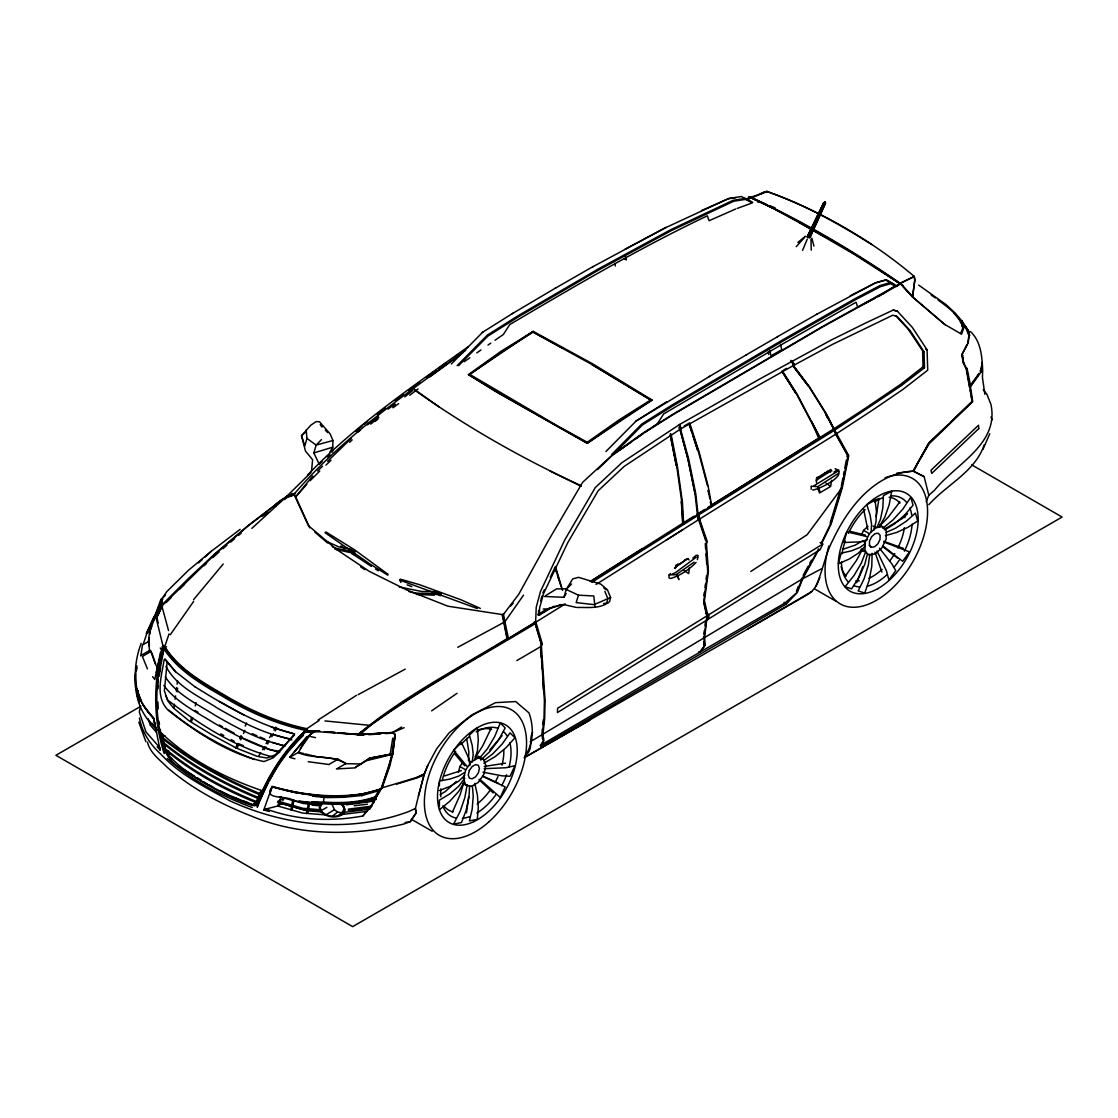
<?xml version="1.0" encoding="UTF-8"?>
<svg xmlns="http://www.w3.org/2000/svg" width="1118" height="1118" viewBox="0 0 1118 1118"><rect width="100%" height="100%" fill="white"/><g stroke="black" fill="none" stroke-linecap="round" stroke-linejoin="round"><path stroke-width="1.5" d="M811.207 489.223L811.235 486.484M669.067 575.155L669.025 577.88L670.548 578.481C679.968 575.826 689.764 569.174 696.067 562.382M160.894 599.416L162.571 599.667L160.894 599.416L153.501 619.638M831.624 480.293L830.66 486.456L819.508 492.968L817.691 487.811M872.11 553.284L871.774 566.421L869.175 580.256L864.745 593.043L858.177 590.933L864.158 578.649L868.295 565.317L869.818 554.207M864.927 550.545L865.15 542.454L869.371 533.719L875.995 527.682L882.493 526.648L886.364 530.994L886.141 539.086L881.906 547.82L875.282 553.857L868.798 554.891L862.02 548.868M869.413 545.151L869.511 541.112L871.621 536.738L874.947 533.719L878.189 533.202L880.132 535.382L880.006 539.421L877.896 543.795L874.569 546.8L871.327 547.331L869.399 545.151L871.341 547.331M818.628 549.874L802.794 578.677L797.274 592.456L786.331 604.027L540.665 746.964L543.278 741.024L542.216 735.085L543.991 719L544.396 700.651L540.735 646.609L541.545 644.108L535.019 622.796L535.634 621.846L507.306 639.23C456.787 669.836 404.618 698.247 357.914 734.624L308.065 730.962L306.849 728.684C277.012 722.424 249.076 709.902 223.055 694.222C201.324 681.519 178.475 668.508 164.723 646.637L169.042 633.906M708.225 615.082L708.085 619.288L557.449 712.529L557.575 708.323L708.225 615.082L705.598 613.558M822.736 544.047L708.896 614.648L708.756 618.869L820.151 549.665L822.736 544.047L820.109 542.523M311.531 470.888L312.621 459.764L305.466 451.071L301.511 435.713L310.972 425.036L316.184 421.626L319.469 421.71L330.076 433.854L332.982 440.492L332.493 452.021M468.498 759.988L468.861 752.037L466.667 738.327M878.86 499.117L876.149 516.754M538.694 610.4L538.471 615.04L550.14 607.675M553.997 606.194L539.267 615.179L539.645 607.773L543.641 593.379L567.846 542.51L598.158 490.76L624.249 466.346L680.443 429.074L679.227 424.91L680.443 429.074L679.059 428.278M158.015 688.744L158.183 685.46M469.616 785.675L469.029 796.813L466.178 810.201L461.51 822.527L453.601 824.134L460.127 811.416L464.822 797.665L467.198 784.598M871.146 531.595L871.579 524.328L870.097 515.021L866.785 504.665L875.087 500.179L876.456 511.597L875.995 521.938L873.703 530.212M282.938 498.949L276.258 503.939L276.132 505.769L275.433 504.889L248.336 525.726L216.012 553.368L161.858 605.956L156.157 618.142L163.382 647.434L163.927 648.678L165.184 647.825C178.824 669.626 201.603 682.553 223.237 695.186C249.132 710.81 276.929 723.276 306.639 729.481L307.785 731.731L315.066 730.809M468.624 797.134L466.472 812.87M835.09 468.666C850.155 474.857 817.16 490.257 812.646 489.964M697.73 555.604L696.193 555.325L692.839 558.078M380.469 788.931L375.634 798.084C349.333 807.895 320.726 803.842 293.559 800.809C288.57 794.842 261.486 800.726 272.233 786.709C307.212 796.17 345.518 801.48 380.469 788.931L380.078 789.881M157.4 687.332L158.169 679.576M195.161 686.871C226.297 706.352 258.537 725.149 294.523 733.953L279.193 752.26L273.085 757.864L264.03 761.568C228.603 754.007 196.922 732.653 168.65 710.671C154.438 697.129 161.649 676.418 164.108 659.816L165.101 659.285L175.61 671.834M542.23 729.439L542.482 738.746M542.761 724.604L543.292 719.754M380.078 789.839L382.174 787.701L389.707 766.403L392.739 753.728L395.297 734.177L392.795 753.225L381.364 788.735L371.442 805.449L362.819 816C330.509 821.954 297.039 820.319 266.07 808.971L263.834 809.935L272.177 786.359C301.147 794.828 331.739 798.126 361.729 793.962M162.362 737.223L162.236 738.369C191.723 762.071 225.305 780.434 260.173 794.912L260.298 793.78C225.417 779.316 191.821 760.953 162.362 737.223L164.961 735.728M149.337 645.813L149.169 637.973M149.938 634.102L150.329 630.873M167.211 661.507L164.388 690.77L167.742 700.818L173.374 707.932L188.872 720.691L212.071 734.889L236.387 748.124L257.21 756.341L266.797 758.018L275.294 754.804L294.495 735.001M174.017 707.624L174.45 704.27M175.121 699.253L175.568 695.899M176.225 690.868L176.672 687.528M177.105 684.174L177.552 680.834M394.934 734.386L391.985 753.881L369.387 758.256M177.161 691.846L177.622 688.395M321.691 804.038L320.125 807.685L321.691 811.584C327.225 816.853 336.574 818.083 342.793 813.317L343.869 808.426L343.338 806.078M703.893 595.601L704.326 592.33M704.997 587.425L705.43 584.155M706.101 579.25L706.548 575.98M378.499 790.761L374.893 797.344C354.769 804.722 332.675 803.898 311.629 802.025L323.423 802.109L324.15 796.743L344.414 797.078M392.767 738.104L390.364 752.833M703.851 633.892L704.298 630.636M704.955 625.745L705.402 622.474M536.165 623.117L542.258 643.675L541.419 646.19L545.081 700.245L544.676 718.595L542.901 734.68L543.963 740.633L540.106 745.552L699.407 652.451L704.438 646.148L703.935 637.945L706.604 618.436M965.7 328.021L961.913 320.978L960.865 321.229L960.53 322.194L962.207 321.495L963.884 327.742L961.578 334.198L944.319 324.164L912.554 296.997L914.79 280.129L914.286 276.467C870.866 239.671 820.291 210.925 766.878 191.36L759.611 194.029M967.727 343.03L968.901 335.693M472.173 762.113L473.221 754.762L472.229 745.482L469.406 735.141L476.198 728.684M140.812 656.028L142.461 644.862M703.949 645.142L703.781 641.662M161.146 653.639C153.278 686.606 153.655 721.138 164.15 753.532L166.009 751.268M697.38 559.643L697.8 557.267M159.595 671.513L164.29 647.546L166.554 646.763M147.436 742.086C149.994 753.001 160.195 760.198 167.798 767.814C192.254 788.889 221.448 804.387 251.41 816.084C299.442 836.11 353.777 836.25 403.836 824.022L410.278 821.66L416.078 812.87L415.421 808.454L418.453 796.016L424.309 774.243L427.705 765.495L436.537 748.962L449.226 732.709L471.586 715.073L495.47 702.663L515.678 701.559L528.996 712.893C534.083 726.966 533.747 744.225 524.621 756.439M159.091 676.306L160.545 668.201M140.547 705.626L139.331 712.096L146.011 731.997L159.832 747.649L160.056 750.024L157.191 746.782M290.876 809.879L292.706 800.125M306.5 813.555L308.33 803.8M152.593 676.628L154.801 679.534L160.517 652.157M292.133 809.572L294.006 799.677M307.757 813.261L309.63 803.353M841.351 486.12L842.916 477.973M843.545 474.717L844.16 471.461M844.789 468.204L846.354 460.057M827.516 418.048L825.433 413.394L848.772 455.683L842.273 487.839L831.247 523.741L821.982 542.901M135.012 675.943L136.885 665.853M135.767 673.902L135.46 687.095L138.59 695.787L137.849 690.728M136.368 670.828L136.969 667.753M821.255 543.18L830.632 523.783L841.519 488.37L848.115 456.102L835.957 434.05L699.505 519.115L697.786 518.011M164.29 647.546C156.38 674.671 154.424 703.837 160.07 731.703C161.886 747.173 167.616 761.009 181.801 768.946C204.342 783.131 227.136 797.581 252.766 805.519L257.895 804.317C267.37 775.543 285.272 750.611 306.639 729.481M257.895 804.317L257.252 807.294C267.412 780.56 282.267 755.405 303.146 735.63M156.31 672.435L162.697 646.148L162.557 648.482L163.857 648.147M190.675 720.928L191.444 717.56M191.821 720.97L192.589 717.63M195.273 705.919L196.041 702.579M606.962 602.239L607.815 598.577L604.866 591.38M819.774 577.503C817.356 584.658 813.415 591.771 806.371 595.265L524.076 757.808M360.793 764.181L369.737 758.06L393.019 753.881L391.831 754.468L388.952 766.599L381.252 788.302L379.938 789.434L358.948 794.842M458.478 772.37L459.889 766.501L462.684 762.56M483.745 759.429L478.169 757.976L471.265 761.959L465.689 769.855L463.565 778.659L465.689 785.004L471.265 786.457L478.169 782.474L483.745 774.578L485.883 765.774L483.745 759.429L477.945 756.075M562.787 348.285L533.188 332.088L501.451 352.1L468.917 374.935L533.188 331.361L592.889 363.979L652.087 400.006L619.875 420.466L587.341 443.301L497.007 391.999L468.428 374.586L500.934 351.373L533.188 331.361M544.41 596.453L563.891 597.291L566.239 589.493L572.682 578.9L578.607 577.335L600.701 584.071L607.423 589.773L610.596 597.501L609.589 601.582C600.464 609.226 588.124 607.2 577.154 607.479M926.221 501.702L928.792 495.246L924.139 476.645L913.266 471.139C875.087 472.858 848.199 507.46 833.106 539.519C825.14 554.458 822.722 571.41 815.721 586.615M526.592 754.37C533.496 748.403 528.534 739.431 532.629 732.15M882.577 294.355L895.756 285.369L890.417 282.561L879.894 285.607L855.074 298.618L782.866 339.76L671.918 405.093L641.746 424.043L611.588 454.593M867.554 553.494L864.815 564.199L859.127 577.042L851.609 588.837L845.04 586.74L854.096 575.435L861.321 563.081L865.863 551.3M465.675 350.353C405.736 394.291 343.505 436.369 294.873 493.29L294.481 494.785L295.641 496.923L306.737 484.401M418.453 796.016L424.113 774.131L427.705 765.495M928.779 504.735C946.792 484.513 975.162 471.754 984.147 444.936M983.239 389.581L987.012 394.528L990.925 404.339C999.436 444.237 955.82 463.718 934.55 490.229L928.792 495.246M540.623 600.911L541.951 596.118M153.04 620.057L161.551 601.093M153.473 619.19L154.34 616.088M306.178 429.913L306.947 438.382L304.823 445.97L301.511 435.713L304.976 432.638M240.16 529.331L211.204 551.342L188.439 570.292L166.945 591.478L161.327 599.514L156.199 616.996L157.037 616.912L156.995 618.002L156.157 618.142L162.529 606.236M319.273 464.347L313.851 452.93L316.142 445.104L321.453 439.612M463.83 782.6L460.071 794.87L452.315 812.395M830.171 523.014L841.029 487.755M535.019 622.796L507.306 639.23L502.876 615.11L518.682 594.385L547.652 541.839L582.674 482.277L612.161 455.096L643.423 432.806L673.441 413.967L823.253 326.121L900.297 283.427L912.637 297.039L945.297 324.835M862.816 566.56L856.723 582.716M474.521 760.058L477.414 750.765L478.28 739.725L477.316 727.608M595.028 607.116L593.798 595.978L578.509 595.167L576.133 602.602L594.077 604.628L610.596 597.501M161.719 601.442L156.674 617.122L158.239 623.005M159.049 610.638L162.068 601.246M161.272 604.768L162.32 601.484L155.36 617.15M269.815 794.101L272.233 786.709M490.956 728.67L482.613 746.027L476.016 756.313M281.037 796.855L277.711 806.008L266.07 808.971M282.91 800.6L284.014 797.553M151.755 626.401L149.994 631.195L146.248 633.473L153.865 617.08M154.102 620.001L155.276 616.815M308.065 730.962L306.891 732.066L306.416 729.733M157.792 615.822L161.886 604.95L188.704 578.23L215.634 553.117L247.889 525.767L281.694 500.053M796.379 591.282L798.308 586.433M161.803 599.779L149.644 631.39L148.401 641.564L149.574 650.48L150.902 651.514L155.304 663.994L158.449 669.193M960.6 333.527L962.822 328.007C960.082 315.29 947.757 307.408 938.03 299.89M163.2 646.791L163.759 645.421L162.334 646.651M707.778 507.544L833.092 429.326L834.489 430.137L835.985 434.022L833.693 428.949L869.706 405.415M802.598 250.334L807.294 239.07M321.02 803.576L319.287 807.615L321.02 811.92C326.903 817.551 336.853 818.865 343.478 813.778L345.21 809.753L343.478 805.435L341.102 803.716M342.793 813.317L344.372 809.684L342.793 805.771L339.481 803.381M235.591 748.138L237.645 743.414M239.713 738.691L241.083 735.546M245.191 726.113L246.575 722.969M237.296 747.774L238.679 744.602M240.747 739.85L242.117 736.678M243.5 733.506L244.87 730.333M982.932 449.422L989.779 433.728M256.162 804.639C267.523 776.954 283.329 750.765 305.549 730.403L307.184 730.054L289.548 749.717M876.861 527.5L880.397 519.563L882.815 508.159L883.402 495.693L891.717 491.193L889.187 504.721L884.813 517.187L879.223 526.76M810.117 237.24L825.517 203.099L825.014 202.12L823.603 202.917L807.168 236.96L809.753 237.743L808.999 236.597M809.753 237.743L825.517 203.099L824.791 202.679L823.826 202.582L807.168 236.96M814.03 225.808L816.182 221.182M819.047 215.005L820.486 211.931M821.912 208.842L825.014 202.12L823.603 202.917L825.28 203.42L825.014 202.12L808.286 237.603M161.886 604.95L156.199 616.996L157.331 616.591M675.244 568.489L676.32 566.225L688.045 558.553L689.051 559.964M542.845 592.917L544.326 589.801M550.252 577.349L554.71 568.014M861.461 534.739L863.571 530.379L867.987 526.354M294.928 758.801L289.618 757.375L298.45 752.358C303.411 744.7 308.708 729.97 319.804 731.032M896.902 473.096L913.154 471.209L929.002 443.021L972.255 401.502L966.609 368.828L963.632 362.805L962.221 354.588L963.395 362.609M913.154 471.209L928.625 443.133L947.351 425.343M924.139 476.645L913.672 471.279L917.193 464.152L929.156 443.748L972.73 401.655L970.466 386.786L982.694 369.723L982.442 377.451L984.846 394.277M962.025 354.63L968.202 342.891L969.292 335.093L966.329 327.728L962.207 321.495L960.53 322.194M966.986 344.484L961.801 354.616L962.724 355.65M816.364 478.7L817.132 477.246M816.825 480.181L817.971 477.959L829.738 470.692L830.646 472.145M747.355 199.982L751.534 197.02L766.99 191.611C804.219 204.203 838.654 223.768 871.844 244.604M141.203 643.283C131.658 668.48 132.511 698.806 153.641 717.924L160.056 750.024M267.957 783.145L257.978 804.387L254.583 805.826L232.46 797.455M862.341 549.609L856.57 560.286L845.446 575.938M375.634 798.084L376.235 796.952M803.185 575.309L808.202 566.183M809.865 563.137L811.528 560.09M818.669 548.812L801.969 579.166L796.491 592.931L784.878 603.049L700.078 652.06L698.82 651.612M269.438 780.434L278.172 764.726L284.573 755.824M329.642 452.58L332.717 447.2L313.851 452.93M264.141 749.787L265.846 746.866M267.551 743.959L269.242 741.052M271.8 736.678L273.491 733.771M275.196 730.851L276.887 727.944M258.985 755.67L260.746 752.652M262.506 749.647L264.267 746.628M266.028 743.624L267.803 740.619M269.564 737.6L271.325 734.596M273.966 730.082L275.727 727.063M464.249 782.041L458.659 791.418L449.953 801.117L439.402 809.767M899.85 501.912L888.307 517.103L879.391 526.326M563.891 597.291L566.197 593.56M380.567 789.029L380.441 789.21C345.518 801.718 307.24 796.561 272.289 786.988M170.313 634.703L193.652 601.386M508.313 637.917L504.917 621.72L523.531 595.139M306.891 732.066L311.181 732.583L312.202 731.13L309.085 731.018M502.122 735.616L489.768 749.94M300.253 748.669L309.854 735.392M535.438 623.551C475.611 659.508 413.856 692.657 357.914 734.624L359.647 733.394L360.751 734.526L385.836 732.877M971.039 384.536L979.102 373.37M964.499 363.532L963.213 362.749L966.148 368.716L969.502 387.038L979.256 373.636M289.618 757.375L306.849 736.65M351.206 553.284L354.965 555.576L353.763 553.745L355.077 551.957L350.06 548.91L338.74 546.842L325.827 541.07M362.819 816L374.446 801.732M889.858 578.677L895.756 570.641L891.759 563.751L879.475 548.253M841.519 488.37L807.182 534.697L750.821 571.466M338.377 815.791L343.072 811.207M392.739 753.728L367.375 759.709L355.496 767.241L361.156 763.985L345.658 763.692C331.627 754.454 313.236 759.415 298.087 752.568M464.822 778.184L458.659 786.317L449.953 793.78L439.402 800.167L439.402 806.567M510.633 605.872L512.659 603.287M700.078 652.06L705.234 645.058L704.606 637.539L707.428 613.796L704.438 600.813L708.407 571.242L706.478 543.935L707.219 541.489L699.533 519.101M510.926 605.746L513.05 603.133M295.641 496.923L312.733 475.961M400.943 582.464L399.671 580.06L400.384 579.194L419.404 584.644L461.273 599.891L480.335 608.416M969.502 387.038L970.55 385.78L967.028 368.185M193.512 599.709L223.209 564.031M479.231 758.521L487.406 748.753L494.757 736.385L500.277 722.969L505.168 727.916L498.502 740.172L489.991 751.38L480.782 760.086M796.226 246.673L804.527 237.463M896.147 286.571L900.759 283.175L914.286 276.467L914.817 280.115L912.554 296.997L900.297 283.427M294.286 752.093L307.785 736.538L314.703 731.368M456.396 781.44L445.383 791.488L440.115 794.674M307.506 475.136C355.007 425.301 412.64 386.562 468.358 346.566M310.133 480.726L319.762 471.055M161.327 599.514L165.506 595.069M571.55 584.001L566.239 589.493L578.509 595.167M864.983 546.339L858.4 553.117L849.289 559.014L838.332 563.835L841.155 553.172L851.441 550.853L859.896 547.457L865.444 543.418M451.337 363.979L482.696 332.214M614.411 453.391L642.473 424.938L672.463 406.114L783.425 340.766L855.703 299.61L880.607 286.599L890.711 283.692L895.546 286.236M457.136 365.628L487.518 334.967L517.997 315.807L598.312 268.963L670.814 229.665L733.031 200.346L745.468 198.389L752.707 202.302M458.618 365.628L487.825 336.169L518.556 316.729L598.871 269.885L671.359 230.574L733.743 201.212L745.706 199.367L752.288 202.917L737.223 208.423M605.9 451.518L636.282 420.857L666.775 401.697M166.191 602.588L171.054 597.725M179.593 589.214L184.456 584.351M311 472.439L287.102 495.959L276.258 503.939M670.423 573.59L669.067 574.904L675.985 574.722L694.082 562.228M317.568 471.013L322.585 466.164M327.602 461.315L351.443 438.27M597.571 469.574L612.161 455.529L643.423 433.253L673.441 414.401L823.253 326.568L900.423 284L852.489 253.213M679.73 424.421L681.058 428.711L679.353 427.579L681.058 428.711L794.213 365.083L791.586 361.701L792.103 361.184L794.828 364.748L832.854 344.218L892.765 315.192L897.125 316.478L910.038 330.495L924.027 351.709L924.488 367.724L901.751 385.347L834.559 430.22L698.834 514.811L697.45 514L706.534 541.909L705.793 544.368L707.722 571.661L703.753 601.246L706.744 614.229M464.641 775.459L458.659 781.216L449.953 786.415L439.402 790.566M325.995 465.06L330.984 460.267M349.682 442.281L352.184 439.891M951.083 421.779L972.059 401.446L971.179 395.968M696.318 557.141L675.258 572.779L672.086 574.121M204.119 565.694L206.578 563.402M212.741 557.644L219.03 551.999M198.487 562.969L202.302 559.475M204.846 557.155L211.204 551.342M251.829 528.381L286.222 496.937L294.481 494.785L288.696 496.937M357.914 734.624C403.319 696.556 456.689 669.43 507.069 638.63L502.08 614.537L447.885 606.194L406.365 589.787L369.233 571.326L336.644 549.539L308.442 525.684L294.076 494.449M907.564 513.819L902.422 518.445L884.366 529.177M319.469 463.956L322.068 461.636M327.253 457.01L329.852 454.691M355.817 431.534L362.316 425.734M370.435 725.358L359.94 734.624L360.751 734.526L358.822 734.526L359.647 733.394L359.94 734.624L392.53 732.444M837.843 473.808L817.733 486.665L811.235 486.246M797.875 242.452L805.421 236.219M222.929 548.686L226.814 545.374M230.713 542.076L234.598 538.764M238.483 535.466L241.083 533.258M837.27 471.516L814.072 485.701M882.815 528.227L893.1 519.828L902.855 509.095L910.779 497.286L913.085 505.182L904.63 515.132L894.33 524.021L884.897 529.89M332.242 816.35L337.608 812.045L340.794 812.59M370.673 424.099L378.848 417.573M392.474 406.7L395.199 404.52M404.744 396.904L412.905 390.378M294.523 733.953L271.213 727.035M908.557 329.642L922.63 350.912L923.007 366.858L900.367 384.536L869.622 405.359M262.506 516.209L267.957 512.03M357.718 432.205L360.471 430.109M367.375 424.868L378.415 416.497M388.072 409.174L394.961 403.947M363.616 424.574L367.71 421.486M377.283 414.247L385.486 408.056M395.045 400.817L403.249 394.626M408.713 390.489L419.641 382.314M375.047 421.36L377.828 419.264M393.075 407.777L398.623 403.598M409.719 395.241L418.034 388.966M284.475 499.55L287.242 497.468L287.102 495.959L294.873 493.29M483.605 760.701L492.591 753.993L502.234 743.959L510.06 732.863L514.951 737.81L505.979 747.746L495.176 756.62L483.884 763.231M288.402 496.63L292.497 493.583M430.011 376.794L462.824 352.813M426.475 377.283L436.034 370.24M438.759 368.227L445.579 363.196M275.433 504.889L286.222 496.937M289.897 495.442L292.455 493.555M156.157 618.142L157.219 617.374M833.972 472.103L837.2 469.756M674.433 567.972L685.627 559.908M464.208 361.715L469.812 357.788M476.799 352.897L481.006 349.948M468.428 374.586L496.49 392.013L587.341 443.301L587.285 442.225L619.33 419.725L650.606 400.02L651.612 400.454L592.386 364.748L533.16 332.214M620.266 449.674L630.189 442.728M635.849 438.759L642.934 433.798M369.737 758.06L366.522 760.659L391.831 754.468M645.645 431.911L649.53 429.228M652.115 427.439L657.3 423.862L663.659 413.939L783.425 343.519L856.025 302.265L857.744 307.171L874.821 298.366M487.993 345.085L490.788 343.156M494.994 340.263L503.379 334.478L509.738 324.569C574.47 286.32 639.398 248.112 707.345 215.816L709.064 220.735L735.714 208.982M587.299 443.203L652.087 400.006M431.618 710.838L457.066 693.286M455.557 356.363L458.408 354.406M306.849 728.684L319.035 720.509M802.794 578.677L821.982 568.573M165.184 647.825L162.823 648.887M902.729 286.026L912.526 296.326M678.137 563.905L675.593 565.582L676.32 566.225M834.88 432.54L836.585 433.644L872.375 410.236L903.065 389.316L927.73 370.198L927.06 349.808L912.33 327.392L897.223 311.028L893.24 310.049L866.017 322.822L831.149 340.082L759.96 378.862L679.423 424.602L622.041 462.572L595.307 487.546L564.744 539.966L540.455 591.562L536.235 607.2L535.62 622.307L565.177 603.944M318.085 720.02L356.418 695.354M545.877 595.503L556.568 588.893L565.61 588.809M635.485 421.416L709.637 376.361M590.318 581.458L641.942 548.896M540.944 612.748L545.304 609.995M590.402 581.514L693.943 516.195M591.799 582.324L698.289 515.258M596.034 584.462L698.89 519.507L698.233 515.188L696.835 514.378M666.16 540.176L682.679 529.736M816.783 479.86L829.78 471.67M682.469 511.806L681.365 501.437L682.553 522.833L683.601 523.434L697.408 514.755L695.061 493.863L687.961 459.107L679.618 427.942L681.058 428.711M482.305 332.465L512.855 313.278M698.918 513.078L704.829 509.389M697.408 514.755L711.691 505.811L708.155 486.148L699.253 452.538L689.624 422.884L684.286 425.944M819.089 439.136L811.64 421.807L820.221 438.102L834.238 429.354L826.468 413.995L809.32 386.562L792.774 365.013M326.107 814.784L334.408 809.698L337.608 812.045M811.78 591.576L747.956 628.889M394.906 734.526L392.139 732.779L401.669 727.007M464.403 772.636L458.659 776.13L449.953 779.078L439.402 780.965M153.501 718.161L155.779 728.153L153.501 718.161L142.741 704.578M703.935 637.945L530.212 741.793M163.382 647.434L164.723 646.637M512.31 313.641L555.716 287.941M860.664 541.909L855.368 545.053L842.497 549.427M709.078 376.64L746.712 354.644M516.851 660.57L540.735 646.609M746.167 354.923L777.932 336.49M148.764 641.355L143.104 644.625L147.143 632.55L154.326 616.563L155.234 616.591M141.371 655.218L149.924 650.271L151.251 651.319L143.062 656.042M140.602 706.394L55.9 755.307L352.673 926.64L1062.1 517.047L971.71 464.864M165.883 752.274L160.74 732.346C188.635 759.29 224.648 777.807 261.165 790.328L255.295 803.898L252.906 804.597C221.42 793.095 188.048 777.904 165.883 752.274L168.622 750.695M167.407 755.223L170.16 753.644M979.899 371.036L981.52 370.1M252.906 804.597L257.028 802.221M329.852 763.901L338.055 759.164L346.007 763.482L337.454 768.429M282.239 803.381L277.711 806.008L302.629 813.065L326.54 814.98M322.403 809.921L326.861 807.35M555.171 288.304L593.225 266.461M777.373 336.756L817.09 314.116M525.628 756.802L589.717 720.355M816.531 314.382L875.715 282.728L886.392 279.752L894.47 284.461M783.704 369.988L786.723 368.325M592.68 266.825L666.062 227.373M358.039 694.711L405.233 669.123M457.793 647.294L503.673 622.474M624.962 249.286L665.503 227.751L728.852 198.403L741.458 196.544L748.836 200.541M877.923 296.759L881.026 295.166M850.169 295.823L875.31 282.952L885.582 280.115L889.299 282.085M914.286 276.467L900.172 283.203C853.23 250.893 803.758 221.839 752.107 197.718L766.878 191.36M424.113 774.131L417.112 777.331M424.533 773.963L417.447 777.178L396.429 783.634M424.295 774.648L417.28 777.835L396.527 784.165M886.155 532.406L895.56 528.199L906.405 521.17L915.404 513.064L917.724 520.96L908.165 527.207L896.79 532.392L885.344 535.648M701.475 210.561L728.447 198.752L736.035 197.662M279.318 800.558L284.797 798.224M392.139 732.779L404.143 727.692M684.845 559.894L688.045 558.553M461.357 770.568L444.531 775.934M314.354 731.577L319.455 731.242M827.264 471.6L829.738 470.692M867.568 539.589L861.405 541.797L843.978 542.51L846.801 531.847L866.967 536.612M744.826 199.423L750.975 197.215L751.925 198.193C803.493 222.286 852.894 251.298 899.78 283.553L900.423 283.567M747.9 198.766L750.975 197.662L772.636 208.088M543.236 608.989L547.764 608.947L561.012 604.545M375.55 796.673C359.004 802.892 340.85 803.031 323.423 802.109M547.764 608.947L563.206 604.433L576.273 607.423M505.546 763.161L484.178 766.473M381.545 787.952L396.694 783.494M361.519 795.681L378.834 790.664M376.319 799.398L366.215 801.746L344.833 803.828M332.982 440.492L316.142 445.104L306.947 438.382M373.929 801.103L346.454 804.806M763.007 192.464L765.662 191.891M603.636 603.594L607.954 602.784M969.711 386.926L970.466 386.786M372.056 806.134L348.327 809.125M405.135 822.485L410.278 821.66L416.036 813.121L415.421 808.454L408.95 811.444C350.381 833.385 285.719 826.509 229.693 800.74C205.405 787.31 179.9 774.872 160.838 754.147C150.008 744.35 142.196 732.514 139.415 717.98M371.204 807.475L348.313 810.27M311.181 732.583L312.202 732.458M352.995 810.382L356.39 809.963M344.246 812.339L369.737 809.222M340.151 814.701L367.333 811.389M354.266 805.701L367.501 804.233M345.141 796.086L352.044 795.471M362.344 795.443L343.575 797.316L326.847 797.595L312.425 796.142L317.456 796.407M392.18 732.639L360.401 734.736L338.111 732.919M360.248 735.253L363.616 735.029M368.674 734.694L380.455 733.925M385.5 733.59L390.559 733.254M336.406 768.946L355.51 767.856M484.192 768.695L505.979 767.745L514.951 765.69L510.06 776.283L502.234 775.85L482.976 772.203M434.497 595.181L416.343 594.399M900.297 283.874L878.888 269.354M757.822 202.092L761.232 202.204L765.872 204.091M320.796 796.575L324.15 796.743M322.082 811.934L306.709 810.718L295.32 807.503M320.656 810.969L302.685 809.488L277.557 802.249M312.062 805.142L320.209 805.812M320.782 809.781L302.866 808.3L277.949 801.145M321.663 803.884L299.163 801.075M321.537 805.072L303.621 803.521L279.542 796.785M748.557 197.006L750.975 197.215M328.287 731.801L335.079 732.402M340.165 732.863L348.648 733.618M352.044 733.925L358.822 734.526M324.541 731.703L334.715 732.611M751.296 197.467L748.962 197.243L751.534 197.02M324.961 720.928L368.409 725.205M301.329 793.5L304.627 793.864M309.574 794.423L314.521 794.982M321.118 795.723L324.416 796.086M338.055 759.164L316.534 756.676L305.396 753.951M308.233 761.721L329.293 764.544M408.881 591.52C419.194 595.195 430.416 591.436 440.45 595.684L441.289 593.714L434.483 591.576L421.793 591.492L399.308 586.964M279.346 751.338L269.662 749.633L243.179 738.201M349.948 552.516L335.023 549.217M272.848 757.026C234.207 746.978 199.311 724.101 167.742 700.092L165.883 695.899M310.734 736.622L315.5 737.614M298.45 752.358L303.817 753.56M865.318 535.033L850.351 531.399M291.141 738.97C264.673 734.484 240.817 721.585 217.8 708.351C199.311 696.36 176.644 686.871 165.967 666.412M285.23 790.133L296.382 792.941M285.369 745.916C260.41 740.717 237.799 728.349 215.858 715.813C198.124 704.41 177.091 695.13 165.31 676.851M366.564 807.727L369.806 808.594M305.549 730.403C275.853 723.961 247.889 711.803 221.979 695.997C200.108 683.447 177.608 670.157 163.661 648.482M292.064 806.581L281.792 803.646M848.213 457.15L846.983 456.801L847.486 455.012L835.565 433.98M279.668 752.358C256.176 746.461 234.682 734.805 213.79 722.857C196.265 711.886 176.462 702.342 163.801 685.446M263.834 809.935L269.34 811.528M893.17 310.077L897.53 311.363M275.21 734.973L291.84 739.934M272.471 742.408L284.112 745.888M703.404 637.162L704.606 637.539L801.969 579.166L801.522 578.341M903.456 548.407L883.905 541.35M477.316 608.541L399.671 580.06M234.053 797.469L238.763 799.244M243.486 801.033L248.196 802.808M252.263 807.503C221.532 796.198 191.639 780.364 167.197 758.381M407.162 584.84L411.815 586.629M332.214 546.604C338.992 550.503 347.712 548.407 353.763 553.745M770.498 205.964L775.137 207.85M254.387 759.513C223.656 747.607 194.197 731.368 168.902 710.154M884.017 542.076L909.521 551.915L902.645 561.278L883.052 546.115M238.623 743.708L243.431 745.706M257.042 801.802C224.438 788.735 192.925 771.686 165.869 749.158L165.73 750.304C192.813 772.804 224.313 789.853 256.916 802.948M258.565 798.657C224.844 784.878 192.31 767.172 164.039 744.071L163.619 742.618C192.268 765.942 225.137 783.844 259.236 797.819M252.221 733.66L256.902 735.686M260.005 737.028L264.687 739.04M498.474 783.313L482.85 776.088M439.206 406.994L414.275 389.288L415.058 390.378C467.17 427.3 522.931 458.953 580.913 485.659M549.916 470.902L581.22 486.316M482.794 776.423L505.168 786.876L500.277 797.455L479.748 779.204M912.959 470.93L913.672 471.279M537.87 614.439L539.267 615.179M534.376 621.72L535.815 622.488M538.038 614.579L539.477 615.361M208.549 784.626L213.021 787.044M220.498 791.041L227.974 795.052M587.285 442.225L556.666 425.413L469.839 374.418M220.791 733.855L223.768 735.504M231.188 739.599L234.165 741.248M798.783 222.216L852.713 253.423M825.853 237.282L772.384 207.878L750.975 197.662M219.366 701.433L244.632 715.422M219.407 725.037L222.384 726.686M225.347 728.321L234.263 733.268M790.705 360.387L792.103 361.184M793.431 363.937L794.828 364.748L793.137 363.588M698.107 518.319L699.505 519.115L698.834 514.811M411.41 819.298L432.205 831.247M925.662 348.998L927.06 349.808M922.63 350.912L924.027 351.709M923.091 366.914L924.488 367.724M624.11 258.621L626.359 259.921L625.353 255.924M835.188 432.834L836.585 433.644M879.587 524.971L882.493 526.648M873.102 526.019L875.995 527.682M863.571 530.379L869.371 533.719M862.244 540.777L865.15 542.454M710.657 505.21L711.691 505.811M835.761 601.121L815.064 589.186M706.283 613.139L708.896 614.648M475.262 756.299L478.169 757.976M468.372 760.282L471.265 761.959M459.889 766.501L465.689 769.855M462.796 783.327L465.689 785.004M792.816 364.272L794.213 365.083L791.586 361.701M697.492 518.696L698.89 519.507M591.869 364.594L650.606 400.02M195.147 710.503L197.998 712.222M182.933 768.863L194.28 775.906M197.117 777.667L201.38 780.308M204.217 782.069L207.054 783.83M375.55 569.09L378.345 570.837M683.685 570.362L688.716 573.562L689.289 567.748M355.65 555.995L371.358 566.449M360.611 566.84L364.859 569.677M340.92 545.905L344.903 548.645M825.964 483.144L829.64 485.687M918.675 285.09L945.884 304.487L955.247 313.11L961.913 320.978M931.224 295.04L935.305 297.947M502.08 614.537L502.876 615.11M882.689 546.464L897.419 558.064M603.832 588.012L606.194 589.829M786.331 604.027L784.123 602.322L784.878 603.049M195.273 687.053L175.456 671.639L164.821 659.061M314.857 532.168L327.672 543.013M168.049 755.866L171.767 759.122M478.965 779.609L493.234 792.941M325.324 430.206L327.7 432.624M900.759 283.175L903.176 285.733M811.836 238.162L813.946 246.142M895.714 315.653L908.654 329.684M155.514 728.111C144.306 717.714 136.536 703.488 136.312 688.003M861.056 549.371L862.998 551.551M968.048 330.243L965.756 327.476L969.474 331.892M964.596 325.548L966.581 327.812L969.781 335.498M454.705 753.895L464.767 765.83M156.604 732.514L150.161 725.037L148.317 718.888M959.37 319.496L966.008 327.211M149.085 720.803L157.247 730.389M152.272 723.36L154.494 725.987M954.185 313.361L960.865 321.229L962.822 328.007M970.578 331.683C980.738 341.214 981.967 355.776 982.61 368.898M791.488 361.533L794.213 365.083M793.109 365.949L808.621 386.171L825.783 413.604L833.539 428.949M792.76 365.754L808.272 385.962L792.941 364.971M320.489 424.407L322.11 426.657M320.335 424.728L321.914 426.922M153.292 718.287C143.132 706.478 133.769 692.042 135.18 675.761M334.408 809.698L331.333 802.752M782.195 370.813L796.98 393.969L820.221 438.102M782.418 371.861L796.282 393.564L819.522 437.697L711.006 505.406L710.419 502.136M782.069 371.665L795.932 393.368L782.921 372.224M831.82 471.083L830.786 469.448L817.412 477.679L816.084 480.195L816.727 483.242M824.791 472.509L825.391 473.459M467.044 766.361L453.601 750.206L461.51 742.673L469.029 758.759L469.867 765.564M160.265 647.993L161.789 650.62M877.001 551.006L886.49 570.907L888.88 580.004M295.599 496.797L309.728 527.836M810.955 239.406L811.263 250.18M874.961 552.208L881.934 572.136M142.461 656.671L147.436 668.885M965.756 327.728L968.817 335.316M135.502 685.879L140.868 699.756M991.009 417.056L992.099 419.879M137.221 692.545L139.261 702.509L136.424 693.286L136.228 688.534M863.543 508.83L867.82 529.708M138.856 722.214L145.857 741.667M151.81 652.87L155.654 663.785M698.512 519.493L705.556 540.036M555.45 566.463L562.634 590.43M555.269 567.651L561.096 586.81M554.919 567.441L556.485 572.22M557.519 575.407L559.084 580.186M689.471 424.127L698.554 452.147L707.47 485.757M689.121 423.918L691.79 432.163M692.867 435.461L697.674 450.288L689.303 424.001M541.517 644.988L535.201 623.606M677.676 575.658L678.892 579.641L676.907 574.708M818.683 487.378L819.801 491.417M680.289 428.236L688.646 458.897L695.759 493.709L698.037 514.35M161.858 605.956L168.538 630.622M160.167 729.369L160.517 730.669M160.936 732.248L165.883 751.212M780.462 344.33L781.803 349.654L771.029 355.845L769.687 350.521M768.122 351.891L768.793 354.546M614.718 263.317L615.389 265.986M158.7 720.97L159.511 724.324M163.577 741.164L164.793 746.209M703.599 602.113L706.213 613.419M474.787 783.411L477.414 795.108L478.28 807.755L477.316 819.326L469.406 820.933L472.229 808.971L473.221 795.96L472.383 785.647M708.127 490.383L708.812 493.611M710.503 501.675L711.523 506.51M695.144 494.1L688.017 459.288L679.618 427.942M671.066 434.077L677.368 466.178L682.413 502.038L683.601 523.434M670.367 433.686L676.669 465.787L681.714 501.633L682.916 523.028M670.339 435.293L676.32 465.577L670.353 435.168M503.338 613.642L504.917 621.72M708.351 490.662L709.818 498.852M962.081 356.237L962.919 361.128M970.2 389.944L970.927 394.458M682.832 515.258L683.741 523.909M137.752 690.575L138.199 695.172M540.525 649.195L541.308 657.622M541.615 660.99L542.384 669.416M705.262 543.572L705.626 548.728M705.989 553.885L706.716 564.199M697.758 555.255L697.856 556.988M542.761 674.489L543.418 689.75M157.959 702.146L158.225 708.98M838.71 469.881L838.752 471.558M439.402 782.558L439.402 785.758M885.065 477.791A72.39 41.925 -60 0 1 926.067 526.871A72.39 41.925 -60 0 1 860.427 606.571A72.39 41.925 -60 0 1 828.857 546.017M909.87 508.033A49.905 28.942 -60 0 1 911.701 514.853M912.078 524.132A49.905 28.942 -60 0 1 904.406 551.174M899.193 560.244A49.905 28.942 -60 0 1 894.093 567.175M887.175 574.554A49.905 28.942 -60 0 1 867.191 586.251M859.504 586.964A49.905 28.942 -60 0 1 853.747 585.608M848.171 581.807A49.905 28.942 -60 0 1 841.435 562.019M842.036 553.773A49.905 28.942 -60 0 1 845.208 541.154M848.422 533.286A49.905 28.942 -60 0 1 865.136 509.556M874.542 501.968A49.905 28.942 -60 0 1 883.388 497.538M890.934 495.917A49.905 28.942 -60 0 1 906.586 502.373M904.56 514.587A45.838 26.552 -60 0 1 904.895 517.62M904.42 527.696A45.838 26.552 -60 0 1 897.852 547.932M894.763 553.578A45.838 26.552 -60 0 1 890.04 560.537M882.06 569.369A45.838 26.552 -60 0 1 868.91 578.341M859.323 580.829A45.838 26.552 -60 0 1 855.941 580.745M846.242 576.063A45.838 26.552 -60 0 1 841.169 566.644M874.542 500.403A45.838 26.552 -60 0 1 879.363 498.404M889.103 497.244A45.838 26.552 -60 0 1 899.878 503.128M503.477 731.591A49.905 28.733 -60.2 0 1 506.859 735.602M509.85 742.645A49.905 28.733 -60.2 0 1 509.137 766.822M506.636 774.816A49.905 28.733 -60.2 0 1 501.619 785.73M496.057 794.549A49.905 28.733 -60.2 0 1 476.869 813.052M469.77 816.573A49.905 28.733 -60.2 0 1 462.363 818.376M455.669 817.985A49.905 28.733 -60.2 0 1 442.812 806.008M440.827 796.757A49.905 28.733 -60.2 0 1 440.897 788.819M442.225 780.518A49.905 28.733 -60.2 0 1 455.683 751.226M460.993 744.588A49.905 28.733 -60.2 0 1 469.392 736.58M476.24 731.913A49.905 28.733 -60.2 0 1 497.734 728.251M503.799 750.038A45.838 26.385 -60.1 0 1 501.996 765.173M497.985 776.535A45.838 26.385 -60.1 0 1 495.148 782.223M490.047 790.328A45.838 26.385 -60.1 0 1 477.134 804.01M452.972 811.85A45.838 26.385 -60.1 0 1 443.986 806.036M477.498 730.194A45.838 26.385 -60.1 0 1 491.571 729.453M387.764 574.121L387.764 575.169L369.583 563.738L325.058 532.713L325.953 531.986L354.392 549.679L387.764 574.121M982.247 362.33L980.752 371.861L982.247 362.33M469.322 770.526L468.26 774.928L469.336 778.1L472.117 778.827L475.569 776.842L478.364 772.887L479.412 768.485L478.35 765.313L475.555 764.586L472.117 766.571L469.322 770.526M978.753 428.571L931.727 473.417L931.014 470.217L978.516 425.231L978.753 428.571M877.672 588.711A56.431 32.632 -60 0 0 913.085 499.704A56.431 32.632 -60 0 0 843.95 538.359A56.431 32.632 -60 0 0 877.672 588.711M488.678 822.037A72.39 41.701 -60.1 0 0 511.583 709.86A72.39 41.701 -60.1 0 0 426.126 785.898A72.39 41.701 -60.1 0 0 488.678 822.037M473.934 821.576A56.431 32.534 -60 0 0 513.469 733.296A56.431 32.534 -60 0 0 444.712 766.235A56.431 32.534 -60 0 0 473.934 821.576"/></g></svg>
